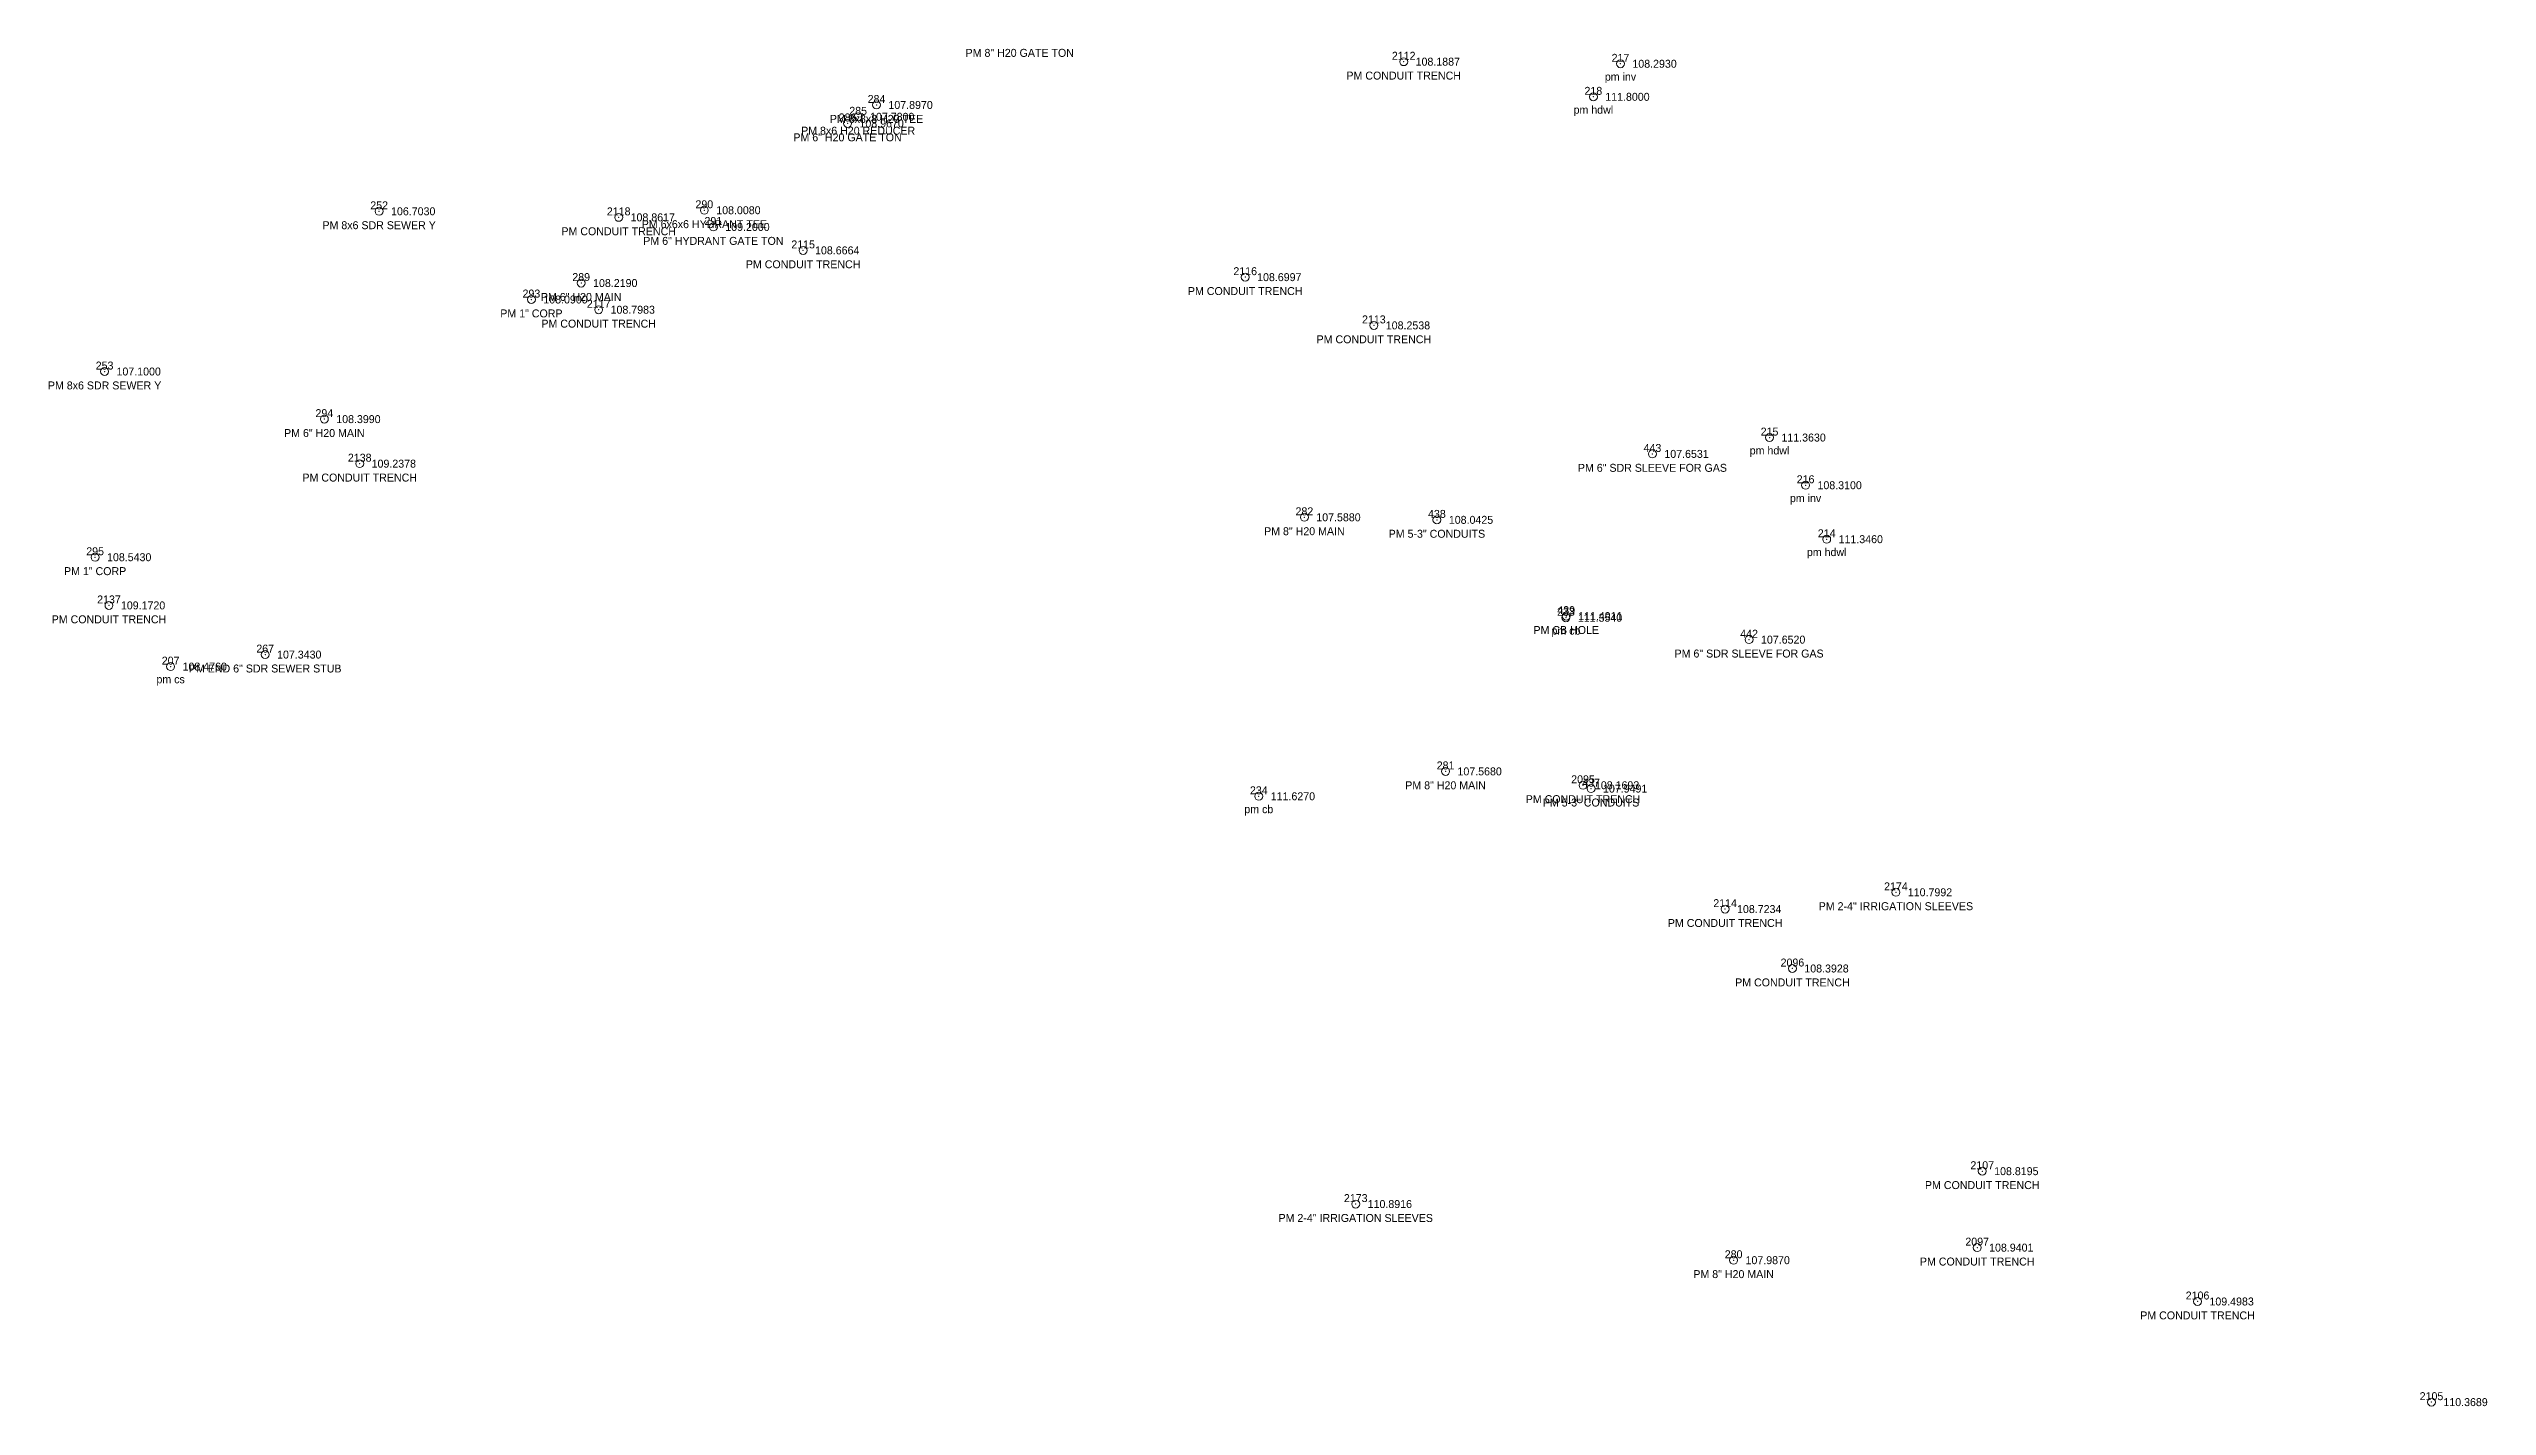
# Model space of a CAD drawing. Extents: x 1196333 to 1196982, y 245092 to 245652.
# Drawn here: x 1196498.5 to 1196651.9, y 245258.4 to 245343.7 of the extents above; entities that cross this region are included whole.
import ezdxf
from ezdxf.enums import TextEntityAlignment as Align

# ---------------------------------------------------------------- set-up
doc = ezdxf.new("R2010")
doc.units = 21
doc.header["$LTSCALE"] = 50
doc.header["$MEASUREMENT"] = 0
for name, color, linetype, lineweight, true_color in [('PNTDESC', 3, 'Continuous', 0, 0x00ff00), ('PNTELEV', 5, 'Continuous', 0, 0x0000ff), ('PNTS', 1, 'Continuous', 0, 0xff0000)]:
    doc.layers.add(name, color=color, linetype=linetype, lineweight=lineweight, true_color=true_color)
doc.layers.add('PNTNO', color=7, linetype='Continuous', lineweight=0)
doc.styles.add('PTXT', font='txt', dxfattribs={"height": 0.304801})

msp = doc.modelspace()

# ---------------------------------------------------------------- linework, layer by layer
at = {"layer": 'PNTS', "linetype": 'Continuous'}
for centre in [(1196583.7063, 245342.9301, 108.1887), (1196597.343, 245342.799, 108.293), (1196550.544, 245340.208, 107.897), (1196595.637, 245340.72, 111.8), (1196548.721, 245339.047, 108.967), (1196549.388, 245339.464, 107.78), (1196519.257, 245333.52, 106.703), (1196539.713, 245333.586, 108.008), (1196534.3261, 245333.139, 108.8617), (1196540.282, 245332.534, 109.2), (1196545.9284, 245331.0622, 108.6664), (1196531.966, 245329.008, 108.219), (1196573.7363, 245329.3781, 108.6997), (1196528.836, 245327.972, 108.09), (1196533.0664, 245327.3296, 108.7983), (1196581.8296, 245326.3439, 108.2538), (1196501.987, 245323.443, 107.1), (1196515.81, 245320.449, 108.399), (1196599.3535, 245318.2613, 107.6531), (1196606.718, 245319.29, 111.363), (1196518.0348, 245317.6474, 109.2378), (1196608.986, 245316.291, 108.31), (1196577.459, 245314.274, 107.588), (1196585.7953, 245314.1136, 108.0425), (1196610.314, 245312.897, 111.346), (1196501.391, 245311.763, 108.543), (1196502.2628, 245308.7328, 109.172), (1196593.911, 245307.957, 111.354), (1196593.93, 245308.0595, 111.4911), (1196605.4333, 245306.5797, 107.652), (1196506.141, 245304.885, 108.476), (1196512.088, 245305.64, 107.343), (1196586.339, 245298.293, 107.568), (1196574.592, 245296.728, 111.627), (1196594.986, 245297.422, 108.1693), (1196595.4931, 245297.2094, 107.9491), (1196614.668, 245290.6898, 110.7992), (1196603.9256, 245289.6333, 108.7234), (1196608.1589, 245285.8965, 108.3928), (1196620.0991, 245273.1486, 108.8195), (1196580.6897, 245271.0814, 110.8916), (1196604.46, 245267.55, 107.987), (1196619.7816, 245268.341, 108.9401), (1196633.6418, 245264.954, 109.4983), (1196648.3582, 245258.6231, 110.3689)]:
    msp.add_circle(centre, 0.25, dxfattribs=at)
at = {"layer": 'PNTS'}
for p in [(1196583.7063, 245342.9301, 108.1887), (1196597.343, 245342.799, 108.293), (1196550.544, 245340.208, 107.897), (1196595.637, 245340.72, 111.8), (1196548.721, 245339.047, 108.967), (1196549.388, 245339.464, 107.78), (1196519.257, 245333.52, 106.703), (1196534.3261, 245333.139, 108.8617), (1196539.713, 245333.586, 108.008), (1196540.282, 245332.534, 109.2), (1196545.9284, 245331.0622, 108.6664), (1196573.7363, 245329.3781, 108.6997), (1196528.836, 245327.972, 108.09), (1196531.966, 245329.008, 108.219), (1196533.0664, 245327.3296, 108.7983), (1196581.8296, 245326.3439, 108.2538), (1196501.987, 245323.443, 107.1), (1196515.81, 245320.449, 108.399), (1196606.718, 245319.29, 111.363), (1196518.0348, 245317.6474, 109.2378), (1196599.3535, 245318.2613, 107.6531), (1196608.986, 245316.291, 108.31), (1196577.459, 245314.274, 107.588), (1196585.7953, 245314.1136, 108.0425), (1196610.314, 245312.897, 111.346), (1196501.391, 245311.763, 108.543), (1196502.2628, 245308.7328, 109.172), (1196593.911, 245307.957, 111.354), (1196593.93, 245308.0595, 111.4911), (1196605.4333, 245306.5797, 107.652), (1196506.141, 245304.885, 108.476), (1196512.088, 245305.64, 107.343), (1196586.339, 245298.293, 107.568), (1196594.986, 245297.422, 108.1693), (1196595.4931, 245297.2094, 107.9491), (1196574.592, 245296.728, 111.627), (1196603.9256, 245289.6333, 108.7234), (1196614.668, 245290.6898, 110.7992), (1196608.1589, 245285.8965, 108.3928), (1196620.0991, 245273.1486, 108.8195), (1196580.6897, 245271.0814, 110.8916), (1196619.7816, 245268.341, 108.9401), (1196604.46, 245267.55, 107.987), (1196633.6418, 245264.954, 109.4983), (1196648.3582, 245258.6231, 110.3689)]:
    msp.add_point(p, dxfattribs=at)

# ---------------------------------------------------------------- texts
at = {"layer": 'PNTDESC', "style": 'PTXT'}
for s, p in [('PM 8" H20 GATE TON', (1196559.554, 245343.484, 109.484)), ('PM CONDUIT TRENCH', (1196583.7063, 245342.0551, 108.1887)), ('pm inv', (1196597.343, 245341.924, 108.293)), ('pm hdwl', (1196595.637, 245339.845, 111.8)), ('PM 6" H20 GATE TON', (1196548.721, 245338.172, 108.967)), ('PM 8x6 H20 REDUCER', (1196549.388, 245338.589, 107.78)), ('PM 8x8x8 H20 TEE', (1196550.544, 245339.333, 107.897)), ('PM 8x6 SDR SEWER Y', (1196519.257, 245332.645, 106.703)), ('PM CONDUIT TRENCH', (1196534.3261, 245332.264, 108.8617)), ('PM 6x6x6 HYDRANT TEE', (1196539.713, 245332.711, 108.008)), ('PM 6" HYDRANT GATE TON', (1196540.282, 245331.659, 109.2)), ('PM CONDUIT TRENCH', (1196545.9284, 245330.1872, 108.6664)), ('PM 6" H20 MAIN', (1196531.966, 245328.133, 108.219)), ('PM CONDUIT TRENCH', (1196573.7363, 245328.5031, 108.6997)), ('PM 1" CORP', (1196528.836, 245327.097, 108.09)), ('PM CONDUIT TRENCH', (1196533.0664, 245326.4546, 108.7983)), ('PM CONDUIT TRENCH', (1196581.8296, 245325.4689, 108.2538)), ('PM 8x6 SDR SEWER Y', (1196501.987, 245322.568, 107.1)), ('PM 6" H20 MAIN', (1196515.81, 245319.574, 108.399)), ('pm hdwl', (1196606.718, 245318.415, 111.363)), ('PM CONDUIT TRENCH', (1196518.0348, 245316.7724, 109.2378)), ('PM 6" SDR SLEEVE FOR GAS', (1196599.3535, 245317.3863, 107.6531)), ('pm inv', (1196608.986, 245315.416, 108.31)), ('PM 8" H20 MAIN', (1196577.459, 245313.399, 107.588)), ('PM 5-3" CONDUITS', (1196585.7953, 245313.2386, 108.0425)), ('pm hdwl', (1196610.314, 245312.022, 111.346)), ('PM 1" CORP', (1196501.391, 245310.888, 108.543)), ('PM CONDUIT TRENCH', (1196502.2628, 245307.8578, 109.172)), ('PM CB HOLE', (1196593.93, 245307.1845, 111.4911)), ('pm cb', (1196593.911, 245307.082, 111.354)), ('PM END 6" SDR SEWER STUB', (1196512.088, 245304.765, 107.343)), ('PM 6" SDR SLEEVE FOR GAS', (1196605.4333, 245305.7047, 107.652)), ('pm cs', (1196506.141, 245304.01, 108.476)), ('PM 8" H20 MAIN', (1196586.339, 245297.418, 107.568)), ('pm cb', (1196574.592, 245295.853, 111.627)), ('PM CONDUIT TRENCH', (1196594.986, 245296.547, 108.1693)), ('PM 5-3" CONDUITS', (1196595.4931, 245296.3344, 107.9491)), ('PM 2-4" IRRIGATION SLEEVES', (1196614.668, 245289.8148, 110.7992)), ('PM CONDUIT TRENCH', (1196603.9256, 245288.7583, 108.7234)), ('PM CONDUIT TRENCH', (1196608.1589, 245285.0215, 108.3928)), ('PM CONDUIT TRENCH', (1196620.0991, 245272.2736, 108.8195)), ('PM 2-4" IRRIGATION SLEEVES', (1196580.6897, 245270.2064, 110.8916)), ('PM 8" H20 MAIN', (1196604.46, 245266.675, 107.987)), ('PM CONDUIT TRENCH', (1196619.7816, 245267.466, 108.9401)), ('PM CONDUIT TRENCH', (1196633.6418, 245264.079, 109.4983))]:
    msp.add_text(s, height=0.5, dxfattribs=at).set_placement(p, align=Align.MIDDLE)
at = {"layer": 'PNTELEV', "style": 'PTXT'}
for s, p in [('108.1887', (1196584.4563, 245342.6801, 108.1887)), ('108.2930', (1196598.093, 245342.549, 108.293)), ('107.8970', (1196551.294, 245339.958, 107.897)), ('111.8000', (1196596.387, 245340.47, 111.8)), ('108.9670', (1196549.471, 245338.797, 108.967)), ('107.7800', (1196550.138, 245339.214, 107.78)), ('106.7030', (1196520.007, 245333.27, 106.703)), ('108.0080', (1196540.463, 245333.336, 108.008)), ('108.8617', (1196535.0761, 245332.889, 108.8617)), ('109.2000', (1196541.032, 245332.284, 109.2)), ('108.6664', (1196546.6784, 245330.8122, 108.6664)), ('108.2190', (1196532.716, 245328.758, 108.219)), ('108.6997', (1196574.4863, 245329.1281, 108.6997)), ('108.0900', (1196529.586, 245327.722, 108.09)), ('108.7983', (1196533.8164, 245327.0796, 108.7983)), ('108.2538', (1196582.5796, 245326.0939, 108.2538)), ('107.1000', (1196502.737, 245323.193, 107.1)), ('108.3990', (1196516.56, 245320.199, 108.399)), ('107.6531', (1196600.1035, 245318.0113, 107.6531)), ('111.3630', (1196607.468, 245319.04, 111.363)), ('109.2378', (1196518.7848, 245317.3974, 109.2378)), ('108.3100', (1196609.736, 245316.041, 108.31)), ('107.5880', (1196578.209, 245314.024, 107.588)), ('108.0425', (1196586.5453, 245313.8636, 108.0425)), ('111.3460', (1196611.064, 245312.647, 111.346)), ('108.5430', (1196502.141, 245311.513, 108.543)), ('109.1720', (1196503.0128, 245308.4828, 109.172)), ('111.3540', (1196594.661, 245307.707, 111.354)), ('111.4911', (1196594.68, 245307.8095, 111.4911)), ('107.6520', (1196606.1833, 245306.3297, 107.652)), ('108.4760', (1196506.891, 245304.635, 108.476)), ('107.3430', (1196512.838, 245305.39, 107.343)), ('107.5680', (1196587.089, 245298.043, 107.568)), ('111.6270', (1196575.342, 245296.478, 111.627)), ('108.1693', (1196595.736, 245297.172, 108.1693)), ('107.9491', (1196596.2431, 245296.9594, 107.9491)), ('110.7992', (1196615.418, 245290.4398, 110.7992)), ('108.7234', (1196604.6756, 245289.3833, 108.7234)), ('108.3928', (1196608.9089, 245285.6465, 108.3928)), ('108.8195', (1196620.8491, 245272.8986, 108.8195)), ('110.8916', (1196581.4397, 245270.8314, 110.8916)), ('107.9870', (1196605.21, 245267.3, 107.987)), ('108.9401', (1196620.5316, 245268.091, 108.9401)), ('109.4983', (1196634.3918, 245264.704, 109.4983)), ('110.3689', (1196649.1082, 245258.3731, 110.3689))]:
    msp.add_text(s, height=0.5, dxfattribs=at).set_placement(p)
at = {"layer": 'PNTNO', "style": 'PTXT'}
for s, p in [('2112', (1196583.7063, 245343.3051, 108.1887)), ('217', (1196597.343, 245343.174, 108.293)), ('285', (1196549.388, 245339.839, 107.78)), ('284', (1196550.544, 245340.583, 107.897)), ('218', (1196595.637, 245341.095, 111.8)), ('286', (1196548.721, 245339.422, 108.967)), ('252', (1196519.257, 245333.895, 106.703)), ('2118', (1196534.3261, 245333.514, 108.8617)), ('290', (1196539.713, 245333.961, 108.008)), ('291', (1196540.282, 245332.909, 109.2)), ('2115', (1196545.9284, 245331.4372, 108.6664)), ('289', (1196531.966, 245329.383, 108.219)), ('2116', (1196573.7363, 245329.7531, 108.6997)), ('293', (1196528.836, 245328.347, 108.09)), ('2117', (1196533.0664, 245327.7046, 108.7983)), ('2113', (1196581.8296, 245326.7189, 108.2538)), ('253', (1196501.987, 245323.818, 107.1)), ('294', (1196515.81, 245320.824, 108.399)), ('215', (1196606.718, 245319.665, 111.363)), ('443', (1196599.3535, 245318.6363, 107.6531)), ('2138', (1196518.0348, 245318.0224, 109.2378)), ('216', (1196608.986, 245316.666, 108.31)), ('282', (1196577.459, 245314.649, 107.588)), ('438', (1196585.7953, 245314.4886, 108.0425)), ('295', (1196501.391, 245312.138, 108.543)), ('214', (1196610.314, 245313.272, 111.346)), ('2137', (1196502.2628, 245309.1078, 109.172)), ('233', (1196593.911, 245308.332, 111.354)), ('439', (1196593.93, 245308.4345, 111.4911)), ('267', (1196512.088, 245306.015, 107.343)), ('442', (1196605.4333, 245306.9547, 107.652)), ('207', (1196506.141, 245305.26, 108.476)), ('281', (1196586.339, 245298.668, 107.568)), ('234', (1196574.592, 245297.103, 111.627)), ('2095', (1196594.986, 245297.797, 108.1693)), ('437', (1196595.4931, 245297.5844, 107.9491)), ('2174', (1196614.668, 245291.0648, 110.7992)), ('2114', (1196603.9256, 245290.0083, 108.7234)), ('2096', (1196608.1589, 245286.2715, 108.3928)), ('2107', (1196620.0991, 245273.5236, 108.8195)), ('2173', (1196580.6897, 245271.4564, 110.8916)), ('280', (1196604.46, 245267.925, 107.987)), ('2097', (1196619.7816, 245268.716, 108.9401)), ('2106', (1196633.6418, 245265.329, 109.4983)), ('2105', (1196648.3582, 245258.9981, 110.3689))]:
    msp.add_text(s, height=0.5, dxfattribs=at).set_placement(p, align=Align.MIDDLE)

doc.saveas('drawing.dxf')
